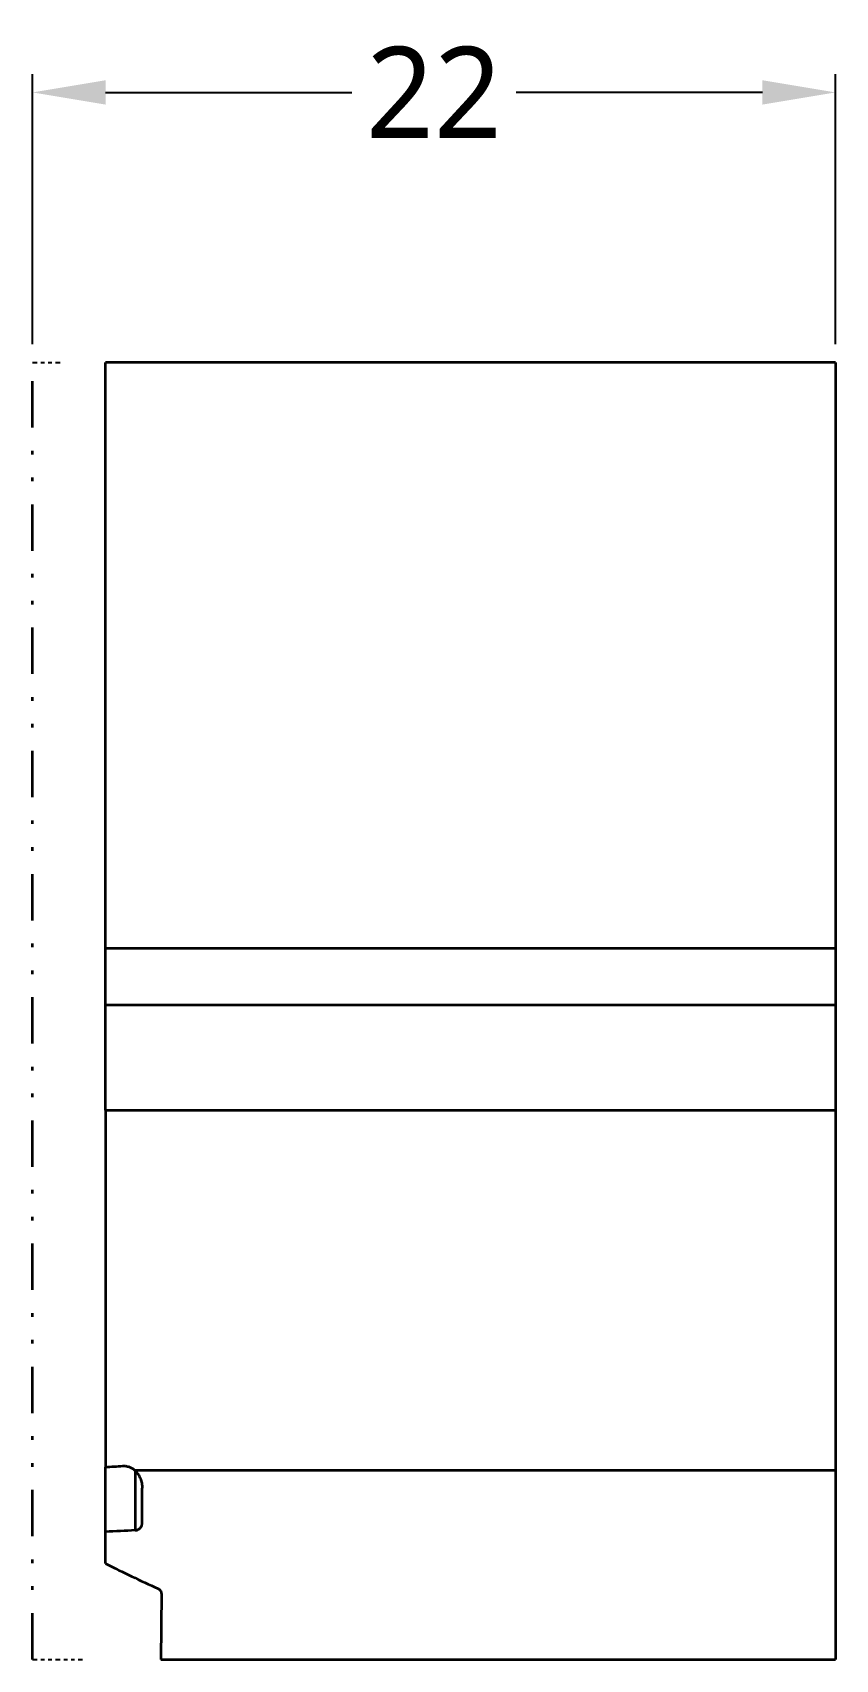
# Model space of a CAD drawing. Header units: millimetres. Extents: x 105 to 303, y 156 to 233.
# Drawn here: x 281.32 to 303.32, y 188.19 to 232.77 of the extents above; entities that cross this region are included whole.
import ezdxf

# ---------------------------------------------------------------- set-up
doc = ezdxf.new("R2010")
doc.units = ezdxf.units.MM
doc.linetypes.add('DIVIDE', pattern=[31.75, 12.7, -6.35, 0, -6.35, 0, -6.35])
doc.layers.add('4', color=7, linetype='Continuous', true_color=0xffffff)
doc.layers.add('dim', color=82, linetype='Continuous', lineweight=9)
doc.styles.add('Capful-A', font='')
doc.styles.get('Capful-A').set_extended_font_data('Microsoft YaHei')
doc.dimstyles.new('Capful-A-1.0', dxfattribs={"dimtxt": 2.5, "dimasz": 2.5, "dimexe": 1.5, "dimexo": 1, "dimgap": 1.5, "dimtad": 0, "dimdsep": 46, "dimtxsty": 'Capful-A', "dimcen": 0, "dimclrt": 7, "dimazin": 2, "dimtfac": 1, "dimtmove": 0, "dimatfit": 3, "dimfxl": 0, "dimtolj": 1, "dimtzin": 0, "dimarcsym": 0})

# ---------------------------------------------------------------- blocks, each defined once
blk = doc.blocks.new('*D36')
at = {"layer": 'Defpoints', "color": 0, "transparency": 16777216}
for p in [(303.321, 231.126), (281.321, 223.725), (303.321, 223.725)]:
    blk.add_point(p, dxfattribs=at)
at = {"layer": 'dim', "color": 0, "lineweight": -2, "transparency": 16777216}
for p, q in [((281.321, 224.225), (281.321, 231.626)), ((303.321, 224.225), (303.321, 231.626)), ((283.321, 231.126), (290.066, 231.126)), ((301.321, 231.126), (294.576, 231.126))]:
    blk.add_line(p, q, dxfattribs=at)
at = {"layer": 'dim', "color": 0, "transparency": 16777216}
for points in [[(283.321, 231.459), (283.321, 230.793), (281.321, 231.126)], [(301.321, 231.459), (301.321, 230.793), (303.321, 231.126)]]:
    blk.add_solid(points, dxfattribs=at)
at = {"layer": 'dim', "color": 7, "transparency": 16777216, "insert": (292.321, 231.126), "char_height": 2.5, "attachment_point": 5, "style": 'Capful-A', "bg_fill": 3, "box_fill_scale": 1.1, "bg_fill_color": 256, "bg_fill_true_color": 13158600, "bg_fill_transparency": 0}
blk.add_mtext('\\A1;22', dxfattribs=at)

msp = doc.modelspace()

# ---------------------------------------------------------------- linework, layer by layer
at = {"layer": '4', "color": 2, "linetype": 'DIVIDE', "lineweight": 35, "ltscale": 0.1}
msp.add_line((281.321, 188.192), (281.321, 223.725), dxfattribs=at)
at = {"layer": '4', "color": 7, "linetype": 'Continuous', "lineweight": 35}
for p, q in [((283.321, 207.675), (283.321, 223.725)), ((303.321, 223.725), (283.321, 223.725)), ((303.321, 223.725), (303.321, 207.675)), ((283.321, 203.244), (283.321, 207.675)), ((303.321, 207.675), (283.321, 207.675)), ((303.321, 207.675), (303.321, 203.244)), ((303.321, 206.117), (283.321, 206.117)), ((283.321, 203.244), (283.321, 193.463)), ((283.321, 203.244), (303.321, 203.244)), ((303.321, 203.244), (303.321, 193.372)), ((283.321, 191.688), (283.321, 193.463)), ((303.321, 193.372), (284.123, 193.372)), ((284.136, 193.401), (284.136, 191.73)), ((303.321, 193.372), (303.321, 188.192)), ((284.327, 191.934), (284.327, 192.884)), ((283.321, 190.821), (283.321, 191.688)), ((284.857, 189.995), (284.838, 188.192)), ((284.838, 188.192), (303.321, 188.192))]:
    msp.add_line(p, q, dxfattribs=at)
at = {"layer": '4', "color": 2, "linetype": 'DIVIDE', "ltscale": 0.01}
msp.add_line((281.321, 188.192), (282.693, 188.192), dxfattribs=at)
at = {"layer": '4', "color": 7, "linetype": 'Continuous', "lineweight": 35}
for points, knots in [([(283.321, 193.463), (283.4, 193.468), (283.479, 193.473), (283.638, 193.483), (283.718, 193.489), (283.798, 193.494)], [0, 0, 0, 0, 0.497972, 0.497972, 1, 1, 1, 1]), ([(283.824, 193.495), (283.838, 193.495), (283.852, 193.494), (283.879, 193.491), (283.906, 193.487), (283.933, 193.48), (283.959, 193.472), (283.972, 193.467), (284.011, 193.451), (284.035, 193.438), (284.07, 193.415), (284.081, 193.407), (284.103, 193.39), (284.113, 193.381), (284.123, 193.372)], [0, 0, 0, 0, 0.125, 0.125, 0.25, 0.375, 0.375, 0.5, 0.5, 0.75, 0.75, 0.875, 0.875, 1, 1, 1, 1]), ([(284.123, 193.372), (284.157, 193.341), (284.186, 193.306), (284.224, 193.25), (284.235, 193.231), (284.257, 193.191), (284.266, 193.17), (284.292, 193.107), (284.305, 193.064), (284.318, 192.997), (284.321, 192.975), (284.326, 192.93), (284.327, 192.907), (284.327, 192.884)], [0, 0, 0, 0, 0.25, 0.25, 0.375, 0.375, 0.5, 0.5, 0.75, 0.75, 0.875, 0.875, 1, 1, 1, 1]), ([(284.136, 191.73), (284.143, 191.731), (284.149, 191.731), (284.162, 191.733), (284.169, 191.735), (284.188, 191.739), (284.2, 191.744), (284.218, 191.752), (284.224, 191.755), (284.235, 191.762), (284.24, 191.766), (284.251, 191.773), (284.256, 191.778), (284.265, 191.786), (284.27, 191.791), (284.282, 191.805), (284.29, 191.815), (284.303, 191.837), (284.309, 191.848), (284.316, 191.866), (284.318, 191.872), (284.321, 191.884), (284.322, 191.89), (284.326, 191.909), (284.327, 191.922), (284.327, 191.934)], [0, 0, 0, 0, 0.0625, 0.0625, 0.125, 0.125, 0.25, 0.25, 0.3125, 0.3125, 0.375, 0.375, 0.4375, 0.4375, 0.5, 0.5, 0.625, 0.625, 0.75, 0.75, 0.8125, 0.8125, 0.875, 0.875, 1, 1, 1, 1]), ([(283.321, 190.821), (283.56, 190.7), (283.799, 190.582), (284.28, 190.352), (284.519, 190.241), (284.758, 190.133)], [0, 0, 0, 0, 0.5, 0.5, 1, 1, 1, 1]), ([(284.758, 190.133), (284.768, 190.129), (284.777, 190.123), (284.794, 190.111), (284.802, 190.105), (284.809, 190.098)], [0, 0, 0, 0, 0.5, 0.5, 1, 1, 1, 1]), ([(284.856, 189.995), (284.856, 190.004), (284.856, 190.014), (284.852, 190.032), (284.849, 190.041), (284.842, 190.059), (284.837, 190.067), (284.825, 190.084), (284.818, 190.091), (284.81, 190.099)], [0, 0, 0, 0, 0.25, 0.25, 0.5, 0.5, 0.75, 0.75, 1, 1, 1, 1])]:
    msp.add_open_spline(points, degree=3, knots=knots, dxfattribs=at)
for points in [[(283.798, 193.494), (283.806, 193.494), (283.815, 193.495), (283.824, 193.495)], [(284.136, 191.73), (283.864, 191.716), (283.593, 191.702), (283.321, 191.688)]]:
    msp.add_open_spline(points, degree=3, dxfattribs=at)

# ---------------------------------------------------------------- next in the draw order: dimensions: what is measured, and where the dimension line sits
at = {"layer": 'dim'}
dim = msp.add_linear_dim(base=(303.321, 231.126), p1=(281.321, 223.725), p2=(303.321, 223.725), dimstyle='Capful-A-1.0', override={"dimasz": 2, "dimexe": 0.49975, "dimexo": 0.49975, "dimgap": 0.49975}, dxfattribs=at)
dim.commit()
dim.dimension.update_dxf_attribs({"geometry": '*D36', "text_midpoint": (292.321, 231.126)})

# ---------------------------------------------------------------- next in the draw order: linework, layer by layer
at = {"layer": '4', "color": 2, "linetype": 'DIVIDE', "ltscale": 0.01}
msp.add_line((281.321, 223.725), (282.101, 223.725), dxfattribs=at)

doc.saveas('drawing.dxf')
